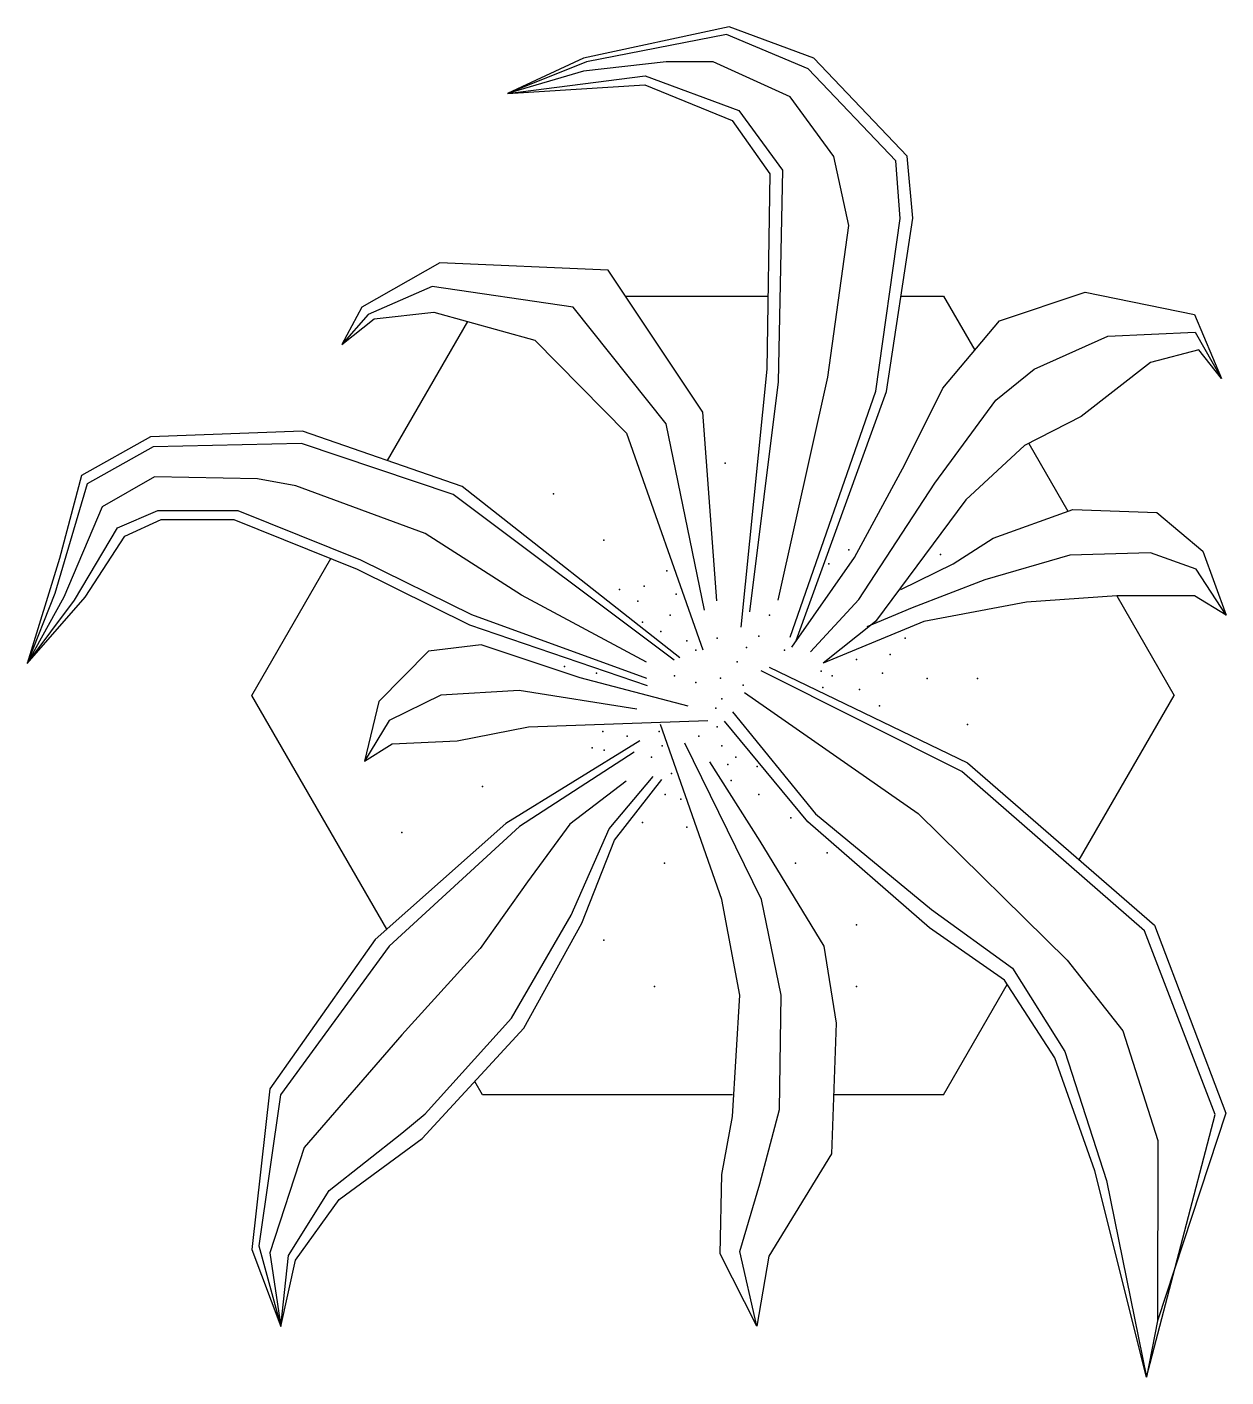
# Model space of a CAD drawing. Header units: millimetres. Extents: x 2658.7 to 2697.7, y 1414.6 to 1458.5.
import ezdxf

# ---------------------------------------------------------------- set-up
doc = ezdxf.new("R2010")
doc.units = ezdxf.units.MM

msp = doc.modelspace()

# ---------------------------------------------------------------- linework, layer by layer
for p, q in [((2678.17, 1449.716), (2682.81, 1449.716)), ((2687.136, 1449.716), (2688.518, 1449.716)), ((2688.518, 1449.716), (2689.532, 1447.96)), ((2670.428, 1444.363), (2673.041, 1448.889)), ((2691.288, 1444.92), (2692.562, 1442.713)), ((2666.018, 1436.726), (2668.587, 1441.174)), ((2694.148, 1439.965), (2696.018, 1436.726)), ((2670.41, 1429.119), (2666.018, 1436.726)), ((2692.93, 1431.376), (2696.018, 1436.726)), ((2688.518, 1423.735), (2690.59, 1427.323)), ((2673.518, 1423.735), (2673.27, 1424.165)), ((2681.648, 1423.735), (2673.518, 1423.735)), ((2688.518, 1423.735), (2684.945, 1423.735))]:
    msp.add_line(p, q)
for points in [[(2683.727, 1438.514), (2686.667, 1446.607), (2687.517, 1452.247), (2687.33, 1454.268), (2684.293, 1457.456), (2681.545, 1458.466), (2676.802, 1457.456), (2674.338, 1456.298), (2678.797, 1456.583), (2681.642, 1455.425), (2682.871, 1453.689), (2682.774, 1447.332), (2681.925, 1438.946)], [(2683.527, 1438.622), (2686.32, 1446.626), (2687.111, 1452.237), (2686.963, 1454.111), (2684.113, 1457.102), (2681.461, 1458.221), (2676.899, 1457.328), (2674.338, 1456.298), (2678.81, 1456.877), (2681.854, 1455.749), (2683.283, 1453.807), (2683.135, 1446.92), (2682.201, 1439.446)], [(2683.135, 1439.819), (2684.75, 1447.077), (2685.438, 1452.011), (2684.949, 1454.258), (2683.527, 1456.2), (2681.024, 1457.328), (2679.499, 1457.328), (2676.802, 1457.024), (2674.338, 1456.298)], [(2681.14, 1439.799), (2680.689, 1445.94), (2677.607, 1450.56), (2672.137, 1450.795), (2669.601, 1449.353), (2668.952, 1448.137), (2670, 1448.971), (2671.937, 1449.196), (2675.219, 1448.284), (2678.205, 1445.253), (2680.689, 1438.21)], [(2680.741, 1439.495), (2679.499, 1445.557), (2676.468, 1449.353), (2671.886, 1450.03), (2669.801, 1449.118), (2668.952, 1448.137)], [(2683.579, 1438.298), (2685.625, 1441.211), (2687.259, 1444.233), (2688.489, 1446.724), (2690.335, 1448.912), (2693.128, 1449.844), (2696.68, 1449.118), (2697.562, 1447.038), (2696.816, 1447.97), (2695.245, 1447.558), (2692.993, 1445.792), (2691.153, 1444.851), (2689.241, 1443.085), (2686.307, 1439.132), (2684.602, 1437.778)], [(2684.19, 1438.141), (2685.76, 1439.848), (2688.238, 1443.625), (2690.22, 1446.332), (2691.462, 1447.342), (2693.855, 1448.411), (2696.706, 1448.539), (2697.562, 1447.038)], [(2679.936, 1437.945), (2672.864, 1443.517), (2667.671, 1445.322), (2662.722, 1445.135), (2660.477, 1443.88), (2659.769, 1441.182), (2658.707, 1437.768), (2660.599, 1439.926), (2661.892, 1441.908), (2663.07, 1442.447), (2665.432, 1442.447), (2669.441, 1440.829), (2673.096, 1439.024), (2678.881, 1437.052)], [(2679.756, 1437.867), (2672.568, 1443.262), (2667.632, 1444.919), (2662.812, 1444.811), (2660.663, 1443.605), (2659.614, 1440.044), (2658.707, 1437.768), (2660.251, 1439.819), (2661.648, 1442.173), (2662.96, 1442.742), (2665.56, 1442.742), (2669.55, 1441.133), (2673.167, 1439.358), (2678.855, 1437.288)], [(2678.855, 1437.808), (2674.788, 1439.985), (2671.661, 1441.996), (2667.446, 1443.546), (2666.204, 1443.772), (2662.851, 1443.831), (2661.152, 1442.859), (2659.91, 1439.926), (2658.707, 1437.768)], [(2687.124, 1440.172), (2688.83, 1441.006), (2690.129, 1441.839), (2692.723, 1442.771), (2695.451, 1442.673), (2696.951, 1441.417), (2697.704, 1439.338), (2696.68, 1439.966), (2694.151, 1439.966), (2691.217, 1439.76), (2687.877, 1439.132), (2684.602, 1437.778)], [(2697.704, 1439.338), (2696.732, 1440.829), (2695.252, 1441.368), (2692.62, 1441.29), (2689.859, 1440.486), (2687.498, 1439.573), (2686.017, 1438.955)], [(2680.213, 1436.376), (2676.693, 1437.298), (2673.475, 1438.367), (2671.764, 1438.161), (2670.155, 1436.533), (2669.685, 1434.59), (2670.586, 1435.149), (2672.703, 1435.247), (2675.013, 1435.709), (2680.85, 1435.915)], [(2682.847, 1437.647), (2689.298, 1434.53), (2695.377, 1429.252), (2697.694, 1423.137), (2695.477, 1416.38), (2695.114, 1414.557)], [(2695.114, 1414.557), (2697.355, 1423.095), (2695.049, 1429.069), (2689.114, 1434.25), (2682.581, 1437.527)], [(2678.54, 1436.277), (2674.711, 1436.886), (2672.163, 1436.729), (2670.49, 1435.915), (2669.685, 1434.59)], [(2682.044, 1436.822), (2687.694, 1432.881), (2692.541, 1428.116), (2694.345, 1425.82), (2695.489, 1422.254), (2695.477, 1416.38)], [(2695.114, 1414.557), (2693.436, 1421.263), (2692.139, 1424.936), (2690.498, 1427.465), (2688.055, 1429.169), (2684.105, 1432.617), (2681.395, 1435.891)], [(2681.65, 1436.192), (2684.349, 1432.874), (2688.125, 1429.761), (2690.757, 1427.853), (2692.466, 1425.142), (2693.822, 1420.943), (2695.114, 1414.557)], [(2680.902, 1434.561), (2682.542, 1431.981), (2684.627, 1428.567), (2685.026, 1426.066), (2684.878, 1421.819), (2682.839, 1418.484), (2682.44, 1416.208), (2681.249, 1418.562), (2681.301, 1421.142), (2681.648, 1423.035), (2681.893, 1426.978), (2681.301, 1430.088), (2679.306, 1435.777)], [(2678.643, 1435.247), (2674.28, 1432.56), (2670.033, 1428.783), (2666.609, 1423.928), (2666.024, 1418.709), (2666.963, 1416.198), (2667.439, 1418.356), (2668.855, 1420.328), (2671.564, 1422.309), (2674.865, 1425.899), (2676.757, 1429.323), (2677.819, 1432.02), (2679.351, 1433.992)], [(2682.44, 1416.208), (2681.893, 1418.64), (2682.542, 1420.838), (2683.186, 1423.261), (2683.237, 1426.978), (2682.594, 1430.088), (2680.104, 1435.169)], [(2678.456, 1434.875), (2674.724, 1432.462), (2670.483, 1428.567), (2666.957, 1423.731), (2666.242, 1418.827), (2666.963, 1416.198), (2667.214, 1418.513), (2668.54, 1420.622), (2670.895, 1422.486), (2671.661, 1423.113), (2674.466, 1426.223), (2676.41, 1429.578), (2677.639, 1432.383), (2679.068, 1434.09)], [(2678.199, 1433.933), (2676.358, 1432.54), (2674.981, 1430.667), (2673.45, 1428.489), (2670.895, 1425.684), (2667.722, 1422.025), (2666.603, 1418.591), (2666.963, 1416.198)]]:
    msp.add_lwpolyline(points)
for p in [(2681.41, 1444.282), (2675.831, 1443.281), (2677.472, 1441.78), (2685.438, 1441.457), (2688.418, 1441.31), (2679.518, 1440.78), (2684.788, 1441.006), (2678.784, 1440.28), (2677.98, 1440.172), (2678.572, 1439.789), (2679.82, 1440.015), (2679.621, 1439.338), (2682.851, 1439.338), (2678.726, 1439.112), (2679.319, 1438.808), (2680.168, 1438.504), (2681.159, 1438.583), (2682.504, 1438.651), (2687.272, 1438.583), (2680.464, 1438.2), (2682.105, 1438.279), (2683.347, 1438.2), (2686.777, 1438.053), (2676.191, 1437.67), (2681.809, 1437.818), (2685.683, 1437.896), (2677.234, 1437.445), (2679.769, 1437.366), (2680.464, 1437.141), (2681.262, 1437.288), (2684.537, 1437.513), (2684.891, 1437.366), (2686.532, 1437.445), (2687.98, 1437.278), (2689.621, 1437.278), (2682.002, 1437.062), (2684.589, 1436.984), (2685.786, 1436.915), (2681.107, 1436.307), (2681.307, 1436.611), (2686.429, 1436.385), (2677.433, 1435.552), (2678.225, 1435.395), (2679.273, 1435.552), (2680.56, 1435.395), (2681.159, 1435.699), (2689.293, 1435.777), (2677.086, 1435.022), (2677.478, 1434.943), (2679.37, 1435.091), (2681.307, 1435.091), (2679.022, 1434.718), (2681.757, 1434.718), (2679.666, 1434.188), (2681.506, 1434.482), (2682.452, 1434.414), (2673.527, 1433.766), (2681.609, 1433.953), (2679.467, 1433.501), (2679.968, 1433.354), (2682.504, 1433.501), (2683.546, 1432.746), (2678.726, 1432.589), (2680.168, 1432.442), (2670.901, 1432.265), (2684.737, 1431.608), (2679.441, 1431.265), (2683.707, 1431.265), (2685.683, 1429.264), (2677.472, 1428.764), (2679.113, 1427.263), (2685.683, 1427.263)]:
    msp.add_point(p)

doc.saveas('drawing.dxf')
